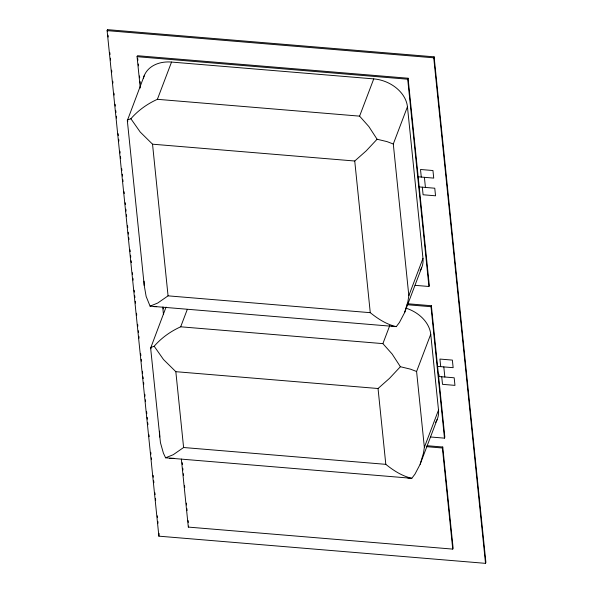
<?xml version="1.0" encoding="UTF-8"?>
<svg xmlns="http://www.w3.org/2000/svg" width="593" height="593" viewBox="0 0 593 593"><rect width="100%" height="100%" fill="white"/><g stroke="black" fill="none" stroke-linecap="round" stroke-linejoin="round"><path stroke-width="0.89" d="M421.601 267.895L404.596 312.644L399.445 322.451L396.28 326.639L150.081 306.151L146.145 296.448L144.21 285.366L127.332 120.616L144.395 75.274M437.13 419.555L420.133 464.304L414.974 474.111L411.816 478.299L165.61 457.811L163.409 453.178L160.444 442.689L150.637 348.113L166.062 307.07M143.41 78.298A32.089 24.291 20.8 0 1 171.54 62.065L373.746 78.891A32.089 24.291 20.8 0 1 407.443 106.755L422.972 258.422L408.829 295.662L407.925 301.503L404.596 312.644M405.983 308.16A32.089 24.291 20.8 0 1 430.74 334.252L438.509 410.082L424.358 447.322L423.461 453.163L420.133 464.304M107.103 30.628L107.481 29.65L434.12 56.832L485.897 562.372L485.519 563.35L158.88 536.168L107.103 30.628L433.742 57.81L434.12 56.832M140.267 88.009L137.065 56.691L137.435 55.712L408.08 78.232L429.31 285.5L428.932 286.486L415.122 285.337M127.399 120.023L130.89 118.741C138.132 110.387 147.331 103.849 157.39 99.313L171.54 62.065M150.696 347.513L154.187 346.238C161.429 337.884 170.628 331.339 180.687 326.802L187.269 309.479M158.88 536.168L159.065 533.344M427.101 445.714L442.763 447.018L453.119 548.125L452.748 549.103L188.322 527.095L188.693 526.117M408.829 295.662L393.292 144.003L387.088 141.638L377.089 139.236L368.846 126.554L359.595 116.139L373.746 78.891M428.932 286.486L407.702 79.21L408.08 78.232M393.292 144.003L407.443 106.755M424.358 447.322L416.59 371.492L410.386 369.128L400.386 366.726L392.151 354.043L382.893 343.629L389.809 325.438M430.659 436.997L444.468 438.145L431.007 306.707L431.378 305.721L407.443 303.735M416.59 371.492L430.74 334.252M439.25 374.85L438.627 376.496L454.179 377.793L454.957 385.376L442.511 384.338L441.733 376.755M444.468 438.145L444.839 437.167L431.378 305.721M452.748 549.103L442.393 447.997L442.763 447.018M377.089 139.236L366.222 150.844L354.74 161.014L152.534 144.188L140.207 132.031L130.89 118.741M400.386 366.726L389.519 378.334L378.037 388.511L175.832 371.685L163.505 359.528L154.187 346.238M396.28 326.639C386.54 324.438 377.956 318.871 370.269 312.681L168.064 295.848L157.716 303.038L150.081 306.151M411.816 478.299C402.069 476.097 393.485 470.531 385.806 464.341L183.6 447.515L173.252 454.705L165.61 457.811M154.098 306.663L156.722 306.648M169.628 458.322L174.008 458.307M137.065 56.691L407.702 79.21M157.39 99.313L359.595 116.139M418.176 176.81L433.728 178.108L432.949 170.525L420.511 169.487L421.282 177.07M419.207 186.921L434.765 188.218L435.544 195.801L423.098 194.763L422.32 187.18M407.072 304.713L431.007 306.707M180.687 326.802L382.893 343.629M437.59 366.385L453.148 367.682L452.37 360.099L439.924 359.061L440.703 366.644M426.73 446.692L442.393 447.997M391.795 326.061L394.175 326.639M407.324 477.721L409.711 478.299M127.332 120.616L127.829 121.283M150.637 348.113L151.126 348.773M433.742 57.81L485.519 563.35M424.395 177.329L425.433 187.44M443.809 366.904L444.846 377.015M354.74 161.014L370.269 312.681M378.037 388.511L385.806 464.341M152.534 144.188L168.064 295.848M175.832 371.685L183.6 447.515M182.199 462.696L182.392 464.534M182.763 468.211L182.955 470.049M183.333 473.725L183.519 475.564M184.556 485.674L184.742 487.513M186.343 503.138L186.528 504.977M186.906 508.653L187.099 510.491M188.129 520.602L188.322 522.44M181.354 459.078L188.322 527.095M137.717 58.47L137.902 60.316M138.28 64L138.473 65.845M139.511 75.978L139.696 77.816M140.074 81.5L140.267 83.346M163.179 307.1L163.371 308.938M162.712 307.159L163.468 314.512M107.481 29.65L107.667 31.488M108.045 35.172L108.23 37.018M109.838 52.673L110.024 54.512M110.402 58.196L110.587 60.034M111.625 70.167L111.818 72.005M112.759 81.219L112.952 83.057M113.982 93.19L114.175 95.028M115.116 104.235L115.309 106.08M115.776 110.683L115.969 112.522M116.347 116.206L116.532 118.051M118.133 133.707L118.326 135.545M118.704 139.229L118.889 141.067M119.927 151.2L120.112 153.038M120.49 156.722L120.683 158.568M121.721 168.694L121.906 170.539M122.284 174.223L122.477 176.062M122.847 179.746L123.04 181.584M124.078 191.717L124.263 193.555M125.212 202.769L125.397 204.607M125.872 209.21L126.057 211.056M126.435 214.74L126.62 216.578M127.569 225.785L127.754 227.63M128.229 232.234L128.414 234.072M128.792 237.756L128.977 239.602M130.015 249.727L130.208 251.573M130.586 255.257L130.771 257.095M131.149 260.779L131.342 262.617M132.372 272.75L132.565 274.589M132.943 278.273L133.129 280.118M134.166 290.244L134.359 292.09M134.737 295.774L134.922 297.612M135.3 301.296L135.486 303.134M136.523 313.267L136.716 315.105M137.658 324.319L137.843 326.157M138.317 330.761L138.503 332.606M138.881 336.29L139.073 338.129M140.674 353.784L140.867 355.622M141.238 359.306L141.43 361.152M142.468 371.277L142.654 373.123M143.032 376.807L143.224 378.645M143.602 382.329L143.788 384.168M144.825 394.301L145.011 396.139M145.389 399.823L145.582 401.669M146.619 411.794L146.805 413.64M147.183 417.324L147.368 419.162M147.746 422.846L147.939 424.684M148.976 434.817L149.162 436.656M150.763 452.311L150.956 454.156M151.334 457.84L151.519 459.679M153.127 475.334L153.313 477.172M153.691 480.856L153.876 482.702M154.914 492.827L155.107 494.673M155.485 498.357L155.67 500.195M157.271 515.851L157.464 517.689M157.842 521.373L158.027 523.219M159.569 431.2L159.739 437.026M144.084 281.201L144.21 285.366M438.509 410.082A32.089 24.291 20.8 0 1 435.633 422.372M422.972 258.422A32.089 24.291 20.8 0 1 420.103 270.712"/></g></svg>
